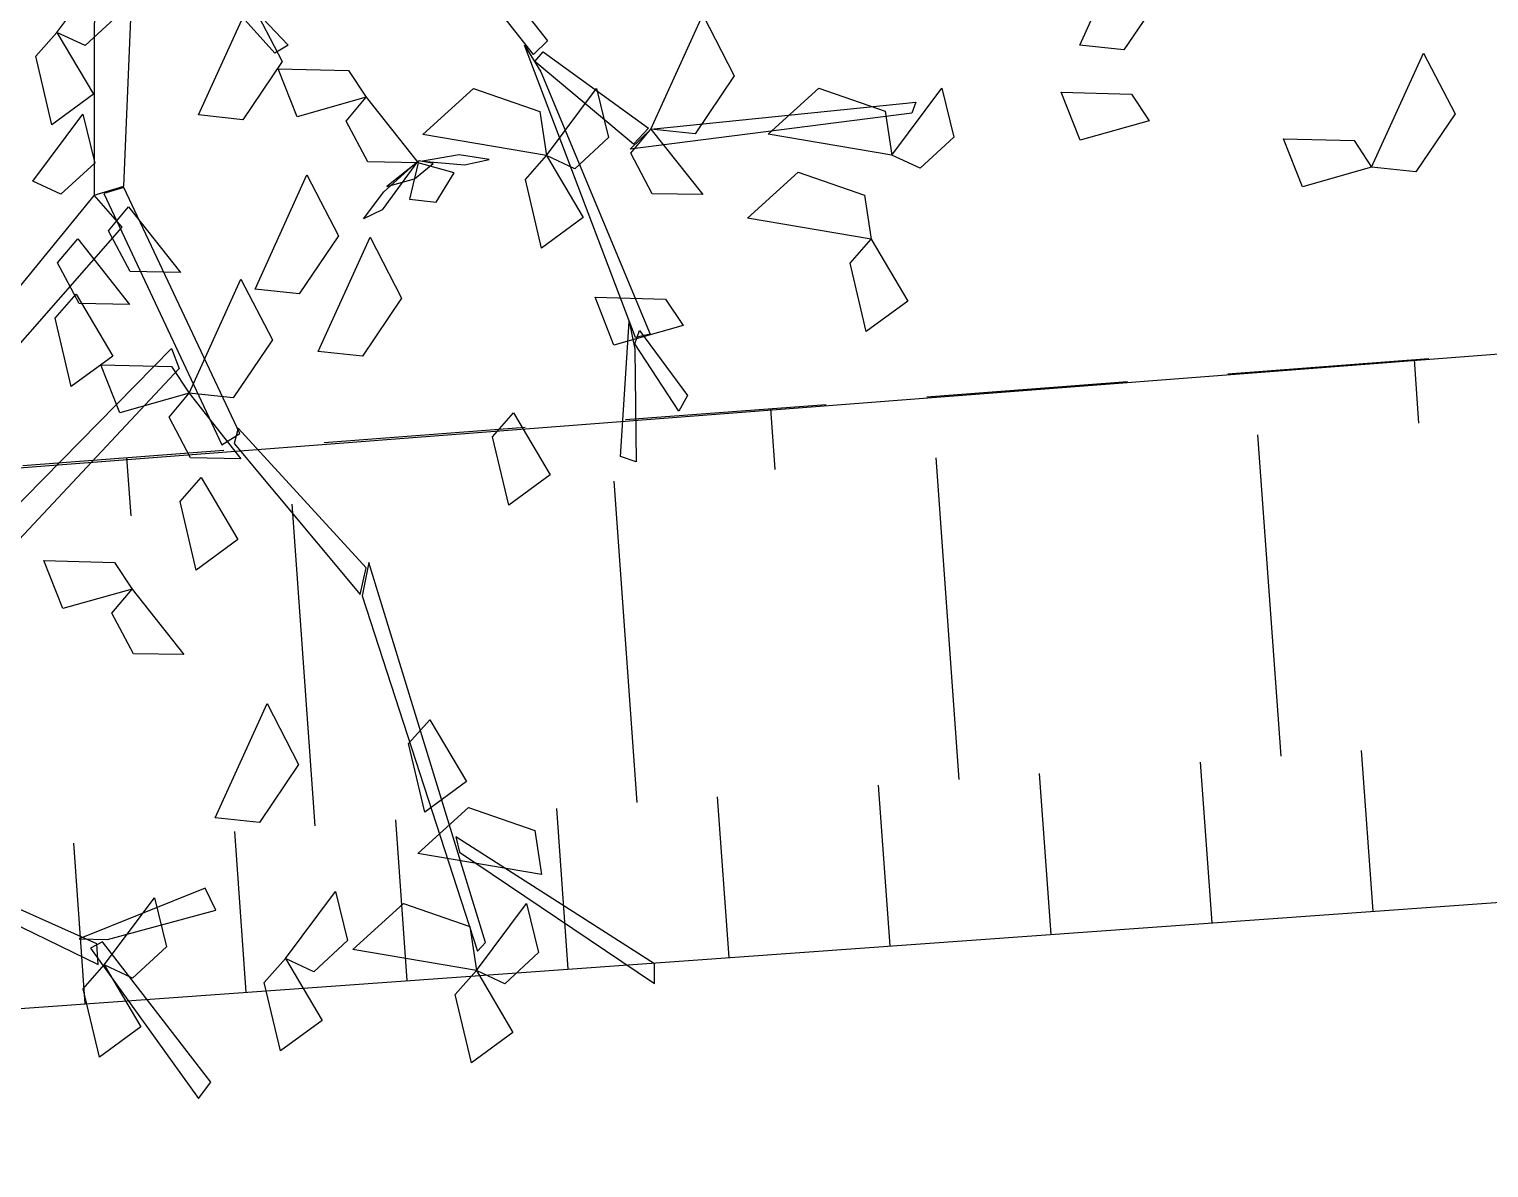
# Model space of a CAD drawing. Header units: metres. Extents: x 1851758 to 1852050, y 5187822 to 5188223.
# Drawn here: x 1851925.927 to 1851928.645, y 5187914.014 to 5187916.134 of the extents above; entities that cross this region are included whole.
import ezdxf

# ---------------------------------------------------------------- set-up
doc = ezdxf.new("R2010")
doc.units = ezdxf.units.M
doc.header["$LTSCALE"] = 2.5
doc.linetypes.add('L8', pattern=[0.225, 0.15, -0.075])
for name, color, linetype in [('PFM_VRD ET 2D', 7, 'CONTINUOUS'), ('PRO_VOI', 7, 'CONTINUOUS'), ('PRO_VOI_VEG', 81, 'CONTINUOUS')]:
    doc.layers.add(name, color=color, linetype=linetype)
doc.layers.add('PRO_PAR_SURF', color=157, linetype='CONTINUOUS', lineweight=20)

# ---------------------------------------------------------------- blocks, each defined once
blk = doc.blocks.new('arbre4')
at = {"layer": 'PRO_VOI_VEG', "color": 42, "linetype": 'ByBlock', "lineweight": -2, "extrusion": (0.123326, 0.805569, 0.579526), "elevation": 0.4072, "flags": 128}
blk.add_lwpolyline([(0.1341, 0.9159), (0.0441, 3.1302), (-0.0637, 3.0582), (-0.0278, 0.9055), (0.1341, 0.9159)], close=True, dxfattribs=at)
at = {"layer": 'PRO_VOI_VEG', "color": 42, "linetype": 'ByBlock', "lineweight": -2, "extrusion": (-0.798146, 0.353014, 0.488205), "elevation": 1.3369, "flags": 128}
for points in [[(-0.1065, 4.5292), (0.343, 5.9749), (0.4093, 5.9069), (-0.0328, 4.4904), (-0.1065, 4.5292)], [(0.4609, 6.004), (1.2494, 7.4496), (1.2789, 7.3526), (0.3872, 5.8196), (0.4609, 6.004)]]:
    blk.add_lwpolyline(points, close=True, dxfattribs=at)
at = {"layer": 'PRO_VOI_VEG', "color": 42, "linetype": 'ByBlock', "lineweight": -2, "extrusion": (-0.853501, 0.377497, 0.359211), "flags": 128}
for points, elevation in [([(0.3452, 6.1481), (0.6768, 7.9329), (0.721, 7.8303), (0.3673, 6.0455), (0.3452, 6.1481)], 2.1504), ([(0.5272, 8.0527), (0.1072, 10.5556), (0.1514, 10.5556), (0.623, 7.9194), (0.5272, 8.0527)], 0.7196)]:
    blk.add_lwpolyline(points, close=True, dxfattribs=dict(at, elevation=elevation))
at = {"layer": 'PRO_VOI_VEG', "linetype": 'ByBlock', "lineweight": -2, "extrusion": (0.632852, 0.167542, 0.755929), "flags": 128}
for points, elevation in [([(-0.7234, 1.7731), (-0.5504, 1.4306), (-0.7371, 1.4552), (-0.8049, 1.6635), (-0.7234, 1.7731)], 1.1908), ([(-1.2153, 6.1317), (-1.0423, 5.7892), (-1.2291, 5.8137), (-1.2969, 6.0221), (-1.2153, 6.1317)], 5.812), ([(-1.7636, 2.9664), (-1.5906, 2.6238), (-1.7773, 2.6484), (-1.8451, 2.8568), (-1.7636, 2.9664)], 4.9608), ([(-2.1902, 3.1164), (-2.0172, 2.7738), (-2.204, 2.7984), (-2.2718, 3.0067), (-2.1902, 3.1164)], 6.9869), ([(-4.0553, 4.899), (-3.8824, 4.5565), (-4.0691, 4.5811), (-4.1369, 4.7894), (-4.0553, 4.899)], 3.2871), ([(-4.2579, 4.4124), (-4.0849, 4.0699), (-4.2716, 4.0944), (-4.3394, 4.3028), (-4.2579, 4.4124)], 3.7085), ([(-4.537, 4.9837), (-4.364, 4.6412), (-4.5507, 4.6658), (-4.6185, 4.8741), (-4.537, 4.9837)], 5.3697)]:
    blk.add_lwpolyline(points, close=True, dxfattribs=dict(at, elevation=elevation))
at = {"layer": 'PRO_VOI_VEG', "linetype": 'ByBlock', "lineweight": -2, "extrusion": (0.372929, 2.33265e-10, 0.92786), "elevation": 3.1369, "flags": 128}
blk.add_lwpolyline([(-1.1918, 1.1054), (-0.7838, 0.8607), (-1.0189, 0.7545), (-1.2229, 0.9299), (-1.1918, 1.1054)], close=True, dxfattribs=at)
at = {"layer": 'PRO_VOI_VEG', "linetype": 'ByBlock', "lineweight": -2, "extrusion": (0.372929, 2.33214e-10, 0.92786), "elevation": 8.8232, "flags": 128}
blk.add_lwpolyline([(-1.1981, -0.1561), (-0.79, -0.4008), (-1.0251, -0.507), (-1.2291, -0.3315), (-1.1981, -0.1561)], close=True, dxfattribs=at)
at = {"layer": 'PRO_VOI_VEG', "linetype": 'ByBlock', "lineweight": -2, "extrusion": (0.843665, 0.223353, 0.488205), "flags": 128}
for points, elevation in [([(-0.7234, 2.0725), (-0.9859, 1.9667), (-1.0417, 2.3429), (-0.7808, 2.2851), (-0.7234, 2.0725)], 0.5168), ([(-1.7636, 4.4768), (-2.026, 4.3711), (-2.0819, 4.7473), (-1.8209, 4.6894), (-1.7636, 4.4768)], 3.6562), ([(-1.6663, 5.3669), (-1.9288, 5.2612), (-1.9846, 5.6374), (-1.7237, 5.5795), (-1.6663, 5.3669)], 2.0649), ([(-2.46, 5.3933), (-2.7225, 5.2876), (-2.7783, 5.6638), (-2.5174, 5.6059), (-2.46, 5.3933)], 5.356), ([(-2.6258, 6.1114), (-2.8883, 6.0057), (-2.9441, 6.3819), (-2.6832, 6.324), (-2.6258, 6.1114)], 4.0724), ([(-2.4655, 5.2636), (-2.728, 5.1579), (-2.7838, 5.5341), (-2.5229, 5.4763), (-2.4655, 5.2636)], 2.2495), ([(-3.5987, 5.0186), (-3.8612, 4.9129), (-3.9171, 5.2891), (-3.6561, 5.2312), (-3.5987, 5.0186)], 2.6876), ([(-4.0553, 5.725), (-4.3178, 5.6192), (-4.3737, 5.9954), (-4.1127, 5.9376), (-4.0553, 5.725)], 1.4249), ([(-4.2579, 6.596), (-4.5204, 6.4903), (-4.5763, 6.8665), (-4.3153, 6.8086), (-4.2579, 6.596)], 2.6498), ([(-4.537, 6.513), (-4.7995, 6.4072), (-4.8554, 6.7834), (-4.5944, 6.7256), (-4.537, 6.513)], 3.3545)]:
    blk.add_lwpolyline(points, close=True, dxfattribs=dict(at, elevation=elevation))
at = {"layer": 'PRO_VOI_VEG', "linetype": 'ByBlock', "lineweight": -2, "extrusion": (0.372929, -8.74769e-10, 0.92786), "elevation": 7.8909, "flags": 128}
blk.add_lwpolyline([(-1.3806, 1.2122), (-0.9725, 0.9675), (-1.2076, 0.8613), (-1.4116, 1.0368), (-1.3806, 1.2122)], close=True, dxfattribs=at)
at = {"layer": 'PRO_VOI_VEG', "linetype": 'ByBlock', "lineweight": -2, "extrusion": (9.90247e-10, -0.872729, 0.488205), "elevation": 5.043, "flags": 128}
blk.add_lwpolyline([(0.7712, 6.6051), (0.5088, 6.4994), (0.4529, 6.8756), (0.7139, 6.8177), (0.7712, 6.6051)], close=True, dxfattribs=at)
at = {"layer": 'PRO_VOI_VEG', "color": 42, "linetype": 'ByBlock', "lineweight": -2, "extrusion": (-0.888751, 0.393088, 0.235804), "elevation": -0.3147, "flags": 128}
blk.add_lwpolyline([(0.3872, 6.1157), (0.5272, 8.0824), (0.6009, 7.9435), (0.4314, 6.0409), (0.3872, 6.1157)], close=True, dxfattribs=at)
at = {"layer": 'PRO_VOI_VEG', "linetype": 'ByBlock', "lineweight": -2, "extrusion": (4.78427e-09, -0.654654, 0.755929), "elevation": 6.6466, "flags": 128}
blk.add_lwpolyline([(0.7712, 4.1997), (0.9442, 3.8572), (0.7575, 3.8818), (0.6897, 4.0901), (0.7712, 4.1997)], close=True, dxfattribs=at)
at = {"layer": 'PRO_VOI_VEG', "linetype": 'ByBlock', "lineweight": -2, "extrusion": (-0.095442, 0.360509, 0.92786), "flags": 128}
for points, elevation in [([(-1.0053, 3.759), (-0.5972, 3.5143), (-0.8323, 3.4081), (-1.0363, 3.5836), (-1.0053, 3.759)], 4.6237), ([(-2.2183, 4.6614), (-1.8102, 4.4167), (-2.0453, 4.3105), (-2.2493, 4.486), (-2.2183, 4.6614)], 5.7247), ([(-2.0413, 5.013), (-1.6333, 4.7683), (-1.8683, 4.6621), (-2.0724, 4.8376), (-2.0413, 5.013)], 5.8762), ([(-0.0958, 6.0943), (0.3123, 5.8496), (0.0772, 5.7434), (-0.1268, 5.9188), (-0.0958, 6.0943)], 3.6851), ([(0.252, 6.3324), (0.6601, 6.0877), (0.425, 5.9815), (0.221, 6.1569), (0.252, 6.3324)], 3.5894)]:
    blk.add_lwpolyline(points, close=True, dxfattribs=dict(at, elevation=elevation))
at = {"layer": 'PRO_VOI_VEG', "linetype": 'ByBlock', "lineweight": -2, "extrusion": (0.372929, 6.70649e-10, 0.92786), "elevation": 9.2136, "flags": 128}
blk.add_lwpolyline([(-1.7392, -1.1273), (-1.3311, -1.372), (-1.5662, -1.4782), (-1.7703, -1.3028), (-1.7392, -1.1273)], close=True, dxfattribs=at)
at = {"layer": 'PRO_VOI_VEG', "linetype": 'ByBlock', "lineweight": -2, "extrusion": (-4.92672e-09, -0.654654, 0.755929), "elevation": 6.7802, "flags": 128}
blk.add_lwpolyline([(1.818, 4.0455), (1.991, 3.703), (1.8042, 3.7275), (1.7365, 3.9359), (1.818, 4.0455)], close=True, dxfattribs=at)
at = {"layer": 'PRO_VOI_VEG', "linetype": 'ByBlock', "lineweight": -2, "extrusion": (9.90357e-10, -0.872729, 0.488205), "elevation": 5.0562, "flags": 128}
blk.add_lwpolyline([(3.6703, 5.9667), (3.4079, 5.861), (3.352, 6.2372), (3.613, 6.1793), (3.6703, 5.9667)], close=True, dxfattribs=at)
at = {"layer": 'PRO_VOI_VEG', "color": 42, "linetype": 'ByBlock', "lineweight": -2, "extrusion": (0.715812, 0.230111, 0.659289), "elevation": 1.31, "flags": 128}
blk.add_lwpolyline([(-1.3064, 2.5579), (-1.9997, 4.5127), (-2.081, 4.4029), (-1.4555, 2.4808), (-1.3064, 2.5579)], close=True, dxfattribs=at)
at = {"layer": 'PRO_VOI_VEG', "color": 42, "linetype": 'ByBlock', "lineweight": -2, "extrusion": (0.117148, 0.690201, 0.714072), "elevation": 0.9423, "flags": 128}
for points in [[(-0.0158, 2.9868), (-0.5345, 4.2377), (-0.5974, 4.1723), (-0.0875, 2.9468), (-0.0158, 2.9868)], [(-0.3516, 3.8619), (0.7588, 5.8409), (0.7985, 5.6534), (-0.3165, 3.7606), (-0.3516, 3.8619)]]:
    blk.add_lwpolyline(points, close=True, dxfattribs=at)
at = {"layer": 'PRO_VOI_VEG', "linetype": 'ByBlock', "lineweight": -2, "extrusion": (0.372929, -1.31215e-09, 0.92786), "elevation": 7.7453, "flags": 128}
blk.add_lwpolyline([(-1.8552, 2.7885), (-1.4471, 2.5438), (-1.6822, 2.4376), (-1.8862, 2.6131), (-1.8552, 2.7885)], close=True, dxfattribs=at)
at = {"layer": 'PRO_VOI_VEG', "color": 6, "linetype": 'ByBlock', "lineweight": -2, "extrusion": (0.691544, -0.703267, 0.164872), "elevation": 2.9047, "flags": 128}
blk.add_lwpolyline([(-0.3312, 7.1829), (-0.5532, 7.076), (-0.6237, 7.2553), (-0.4979, 7.3094), (-0.3312, 7.1829)], close=True, dxfattribs=at)
at = {"layer": 'PRO_VOI_VEG', "color": 6, "linetype": 'ByBlock', "lineweight": -2, "extrusion": (-0.401921, 0.908201, 0.116747), "elevation": -0.7955, "flags": 128}
blk.add_lwpolyline([(-0.2899, 7.7088), (-0.1384, 7.9343), (-0.2419, 8.1488), (-0.3306, 7.9948), (-0.2899, 7.7088)], close=True, dxfattribs=at)
at = {"layer": 'PRO_VOI_VEG', "color": 6, "linetype": 'ByBlock', "lineweight": -2, "extrusion": (0.353183, -0.798071, 0.488205), "elevation": 5.1648, "flags": 128}
blk.add_lwpolyline([(0.2825, 5.7613), (0.1901, 5.5471), (0.2715, 5.4303), (0.3824, 5.5617), (0.2825, 5.7613)], close=True, dxfattribs=at)
at = {"layer": 'PRO_VOI_VEG', "color": 6, "linetype": 'ByBlock', "lineweight": -2, "extrusion": (-0.120391, -0.981089, 0.151559), "elevation": 2.4311, "flags": 128}
blk.add_lwpolyline([(1.1285, 7.2535), (1.2856, 7.2074), (1.376, 7.3632), (1.264, 7.4458), (1.1285, 7.2535)], close=True, dxfattribs=at)
at = {"layer": 'PRO_VOI_VEG', "linetype": 'ByBlock', "lineweight": -2, "extrusion": (-2.51659e-10, -0.654654, 0.755929), "elevation": 4.1288, "flags": 128}
blk.add_lwpolyline([(-0.1438, 1.5758), (0.0292, 1.2333), (-0.1576, 1.2578), (-0.2253, 1.4662), (-0.1438, 1.5758)], close=True, dxfattribs=at)
at = {"layer": 'PRO_VOI_VEG', "linetype": 'ByBlock', "lineweight": -2, "extrusion": (1.09031e-10, -0.654654, 0.755929), "elevation": 6.9341, "flags": 128}
blk.add_lwpolyline([(-0.342, 3.8678), (-0.169, 3.5253), (-0.3558, 3.5498), (-0.4236, 3.7582), (-0.342, 3.8678)], close=True, dxfattribs=at)
at = {"layer": 'PRO_VOI_VEG', "linetype": 'ByBlock', "lineweight": -2, "extrusion": (-3.21724e-09, -0.872729, 0.488205), "elevation": 5.4862, "flags": 128}
blk.add_lwpolyline([(4.482, 6.2449), (4.2195, 6.1392), (4.1637, 6.5154), (4.4246, 6.4575), (4.482, 6.2449)], close=True, dxfattribs=at)
at = {"layer": 'PRO_VOI_VEG', "linetype": 'ByBlock', "lineweight": -2, "extrusion": (0.372929, 1.77868e-09, 0.92786), "elevation": 3.2759, "flags": 128}
blk.add_lwpolyline([(-2.1056, 0.7597), (-1.6975, 0.515), (-1.9326, 0.4088), (-2.1366, 0.5843), (-2.1056, 0.7597)], close=True, dxfattribs=at)
at = {"layer": 'PRO_VOI_VEG', "linetype": 'ByBlock', "lineweight": -2, "extrusion": (0.372929, 2.33267e-10, 0.92786), "elevation": 4.7025, "flags": 128}
blk.add_lwpolyline([(-2.2215, 1.8634), (-1.8134, 1.6187), (-2.0485, 1.5125), (-2.2525, 1.6879), (-2.2215, 1.8634)], close=True, dxfattribs=at)
at = {"layer": 'PRO_VOI_VEG', "linetype": 'ByBlock', "lineweight": -2, "extrusion": (9.90251e-10, -0.872729, 0.488205), "flags": 128}
for points, elevation in [([(1.8787, 4.4069), (1.6162, 4.3012), (1.5604, 4.6774), (1.8213, 4.6196), (1.8787, 4.4069)], 4.8938), ([(-0.2458, 3.7736), (-0.5083, 3.6679), (-0.5642, 4.0441), (-0.3032, 3.9862), (-0.2458, 3.7736)], 5.4695)]:
    blk.add_lwpolyline(points, close=True, dxfattribs=dict(at, elevation=elevation))
at = {"layer": 'PRO_VOI_VEG', "linetype": 'ByBlock', "lineweight": -2, "extrusion": (9.9025e-10, -0.872729, 0.488205), "elevation": 3.9661, "flags": 128}
blk.add_lwpolyline([(0.0247, 2.5397), (-0.2377, 2.434), (-0.2936, 2.8102), (-0.0327, 2.7523), (0.0247, 2.5397)], close=True, dxfattribs=at)
at = {"layer": 'PRO_VOI_VEG', "color": 42, "linetype": 'ByBlock', "lineweight": -2, "extrusion": (-0.89221, -0.02421, 0.450971), "elevation": 1.7248, "flags": 128}
blk.add_lwpolyline([(2.2374, 7.0329), (2.6553, 6.9441), (2.6289, 6.8208), (2.1331, 7.0114), (2.2374, 7.0329)], close=True, dxfattribs=at)
at = {"layer": 'PRO_VOI_VEG', "color": 42, "linetype": 'ByBlock', "lineweight": -2, "extrusion": (-0.900289, 0.398191, 0.175849), "elevation": -1.1483, "flags": 128}
blk.add_lwpolyline([(1.2494, 7.3821), (1.4189, 8.7921), (1.4852, 8.727), (1.301, 7.3821), (1.2494, 7.3821)], close=True, dxfattribs=at)
at = {"layer": 'PRO_VOI_VEG', "linetype": 'ByBlock', "lineweight": -2, "extrusion": (-4.92671e-09, -0.654654, 0.755929), "flags": 128}
for points, elevation in [([(0.0247, 2.5212), (0.1977, 2.1787), (0.011, 2.2032), (-0.0568, 2.4116), (0.0247, 2.5212)], 6.3046), ([(-0.2458, 0.7992), (-0.0728, 0.4567), (-0.2596, 0.4813), (-0.3274, 0.6896), (-0.2458, 0.7992)], 5.4003)]:
    blk.add_lwpolyline(points, close=True, dxfattribs=dict(at, elevation=elevation))
at = {"layer": 'PRO_VOI_VEG', "color": 42, "linetype": 'ByBlock', "lineweight": -2, "extrusion": (-0.708702, 0.594292, 0.380209), "elevation": -0.1795, "flags": 128}
blk.add_lwpolyline([(1.7418, 4.0115), (1.9291, 5.8754), (1.8347, 5.7712), (1.6866, 3.9569), (1.7418, 4.0115)], close=True, dxfattribs=at)
at = {"layer": 'PRO_VOI_VEG', "color": 42, "linetype": 'ByBlock', "lineweight": -2, "extrusion": (-0.69055, 0.517001, 0.505816), "elevation": 0.7271, "flags": 128}
for points in [[(2.0587, 5.7834), (2.9491, 7.8955), (2.9065, 7.9111), (1.9406, 5.6968), (2.0587, 5.7834)], [(2.6735, 7.3969), (2.7007, 9.1258), (2.6383, 9.0488), (2.6323, 7.3121), (2.6735, 7.3969)]]:
    blk.add_lwpolyline(points, close=True, dxfattribs=at)
at = {"layer": 'PRO_VOI_VEG', "linetype": 'ByBlock', "lineweight": -2, "extrusion": (0.372929, -1.31216e-09, 0.92786), "elevation": 5.7831, "flags": 128}
blk.add_lwpolyline([(-3.8049, 2.3312), (-3.3969, 2.0864), (-3.6319, 1.9802), (-3.836, 2.1557), (-3.8049, 2.3312)], close=True, dxfattribs=at)
at = {"layer": 'PRO_VOI_VEG', "color": 42, "linetype": 'ByBlock', "lineweight": -2, "extrusion": (-0.337138, 0.359844, 0.869971), "elevation": 3.3126, "flags": 128}
blk.add_lwpolyline([(3.6593, 3.7129), (3.3029, 5.115), (3.2496, 5.0518), (3.6795, 3.5442), (3.6593, 3.7129)], close=True, dxfattribs=at)
at = {"layer": 'PRO_VOI_VEG', "color": 42, "linetype": 'ByBlock', "lineweight": -2, "extrusion": (0.11427, 0.52295, 0.844669), "elevation": 2.2674, "flags": 128}
blk.add_lwpolyline([(-0.4699, 6.4342), (-0.8545, 6.2418), (-0.8043, 6.1529), (-0.3651, 6.448), (-0.4699, 6.4342)], close=True, dxfattribs=at)
at = {"layer": 'PRO_VOI_VEG', "color": 42, "linetype": 'ByBlock', "lineweight": -2, "extrusion": (-0.429529, 0.712039, 0.555433), "elevation": 0.1677, "flags": 128}
blk.add_lwpolyline([(2.6312, 6.333), (2.6314, 7.5727), (2.5584, 7.5319), (2.5804, 6.3444), (2.6312, 6.333)], close=True, dxfattribs=at)

msp = doc.modelspace()

# ---------------------------------------------------------------- linework, layer by layer
at = {"layer": 'PFM_VRD ET 2D', "flags": 128}
msp.add_lwpolyline([(1851946.1805, 5187917.0766), (1851930.367, 5187915.6599), (1851916.619, 5187914.6008), (1851915.0303, 5187914.4942), (1851913.2579, 5187914.3469), (1851899.2494, 5187913.2616), (1851897.6776, 5187913.0713), (1851897.6371, 5187914.7861), (1851897.3644, 5187915.3988), (1851896.718, 5187915.593), (1851885.8209, 5187914.2779)], dxfattribs=at)
at = {"layer": 'PRO_PAR_SURF', "flags": 128}
msp.add_lwpolyline([(1851979.4592, 5187919.5236), (1851978.1813, 5187918.0657), (1851896.9596, 5187912.2309), (1851896.7804, 5187914.7245), (1851884.8113, 5187913.8647), (1851885.6711, 5187901.8955), (1851897.6403, 5187902.7554), (1851899.2249, 5187880.6971), (1851981.4866, 5187886.528)], close=True, dxfattribs=at)
at = {"layer": 'PRO_VOI', "color": 32}
for p, q in [((1851928.5146, 5187915.4001, 262.7526), (1851928.5061, 5187915.5185, 297.3981)), ((1851927.3158, 5187915.314, 264.0458), (1851927.3076, 5187915.4274, 297.3981)), ((1851928.2579, 5187914.7801, 87.6915), (1851928.2149, 5187915.3786, 263.0743)), ((1851926.1169, 5187915.2279, 265.3519), (1851926.1091, 5187915.3363, 297.3981)), ((1851927.6585, 5187914.7371, 87.907), (1851927.6155, 5187915.3355, 263.7209)), ((1851927.059, 5187914.694, 88.1236), (1851927.016, 5187915.2925, 264.3708)), ((1851926.4596, 5187914.6509, 88.3413), (1851926.4166, 5187915.2494, 265.0238)), ((1851928.4292, 5187914.4917), (1851928.4077, 5187914.7909, 87.6377)), ((1851928.1295, 5187914.4701), (1851928.108, 5187914.7694, 87.7452)), ((1851927.5301, 5187914.4271), (1851927.5086, 5187914.7263, 87.961)), ((1851927.8298, 5187914.4486), (1851927.8083, 5187914.7478, 87.853)), ((1851927.2304, 5187914.4055), (1851927.2089, 5187914.7048, 88.0693)), ((1851926.9307, 5187914.384), (1851926.9092, 5187914.6832, 88.1779)), ((1851926.631, 5187914.3625), (1851926.6095, 5187914.6617, 88.2867)), ((1851926.0315, 5187914.3194), (1851926.01, 5187914.6186, 88.5052)), ((1851926.3313, 5187914.3409), (1851926.3098, 5187914.6402, 88.3958))]:
    msp.add_line(p, q, dxfattribs=at)
at = {"layer": 'PRO_VOI', "color": 34, "linetype": 'L8', "elevation": 297.3981, "flags": 128}
msp.add_lwpolyline([(1851885.2529, 5187907.7177), (1851884.5402, 5187913.8452, -0.395782), (1851884.7886, 5187914.1803), (1851896.718, 5187915.593, -0.445633), (1851897.6371, 5187914.7861), (1851897.6776, 5187913.0713), (1851915.0303, 5187914.4942), (1851930.367, 5187915.6599), (1851947.1554, 5187917.1454), (1851965.2245, 5187918.0978), (1851977.1972, 5187918.5566), (1851979.5536, 5187920.2457)], format="xyb", dxfattribs=at)
at = {"layer": 'PRO_VOI', "flags": 128}
msp.add_lwpolyline([(1851912.1661, 5187913.3233), (1851940.5096, 5187915.3595)], dxfattribs=at)

# ---------------------------------------------------------------- block references
at = {"layer": 'PRO_VOI_VEG', "xscale": 0.5, "yscale": 0.5, "zscale": 0.5, "rotation": 4.640794973699927}
msp.add_blockref('arbre4', (1851926.1225, 5187916.5621), dxfattribs=at)

doc.saveas('drawing.dxf')
